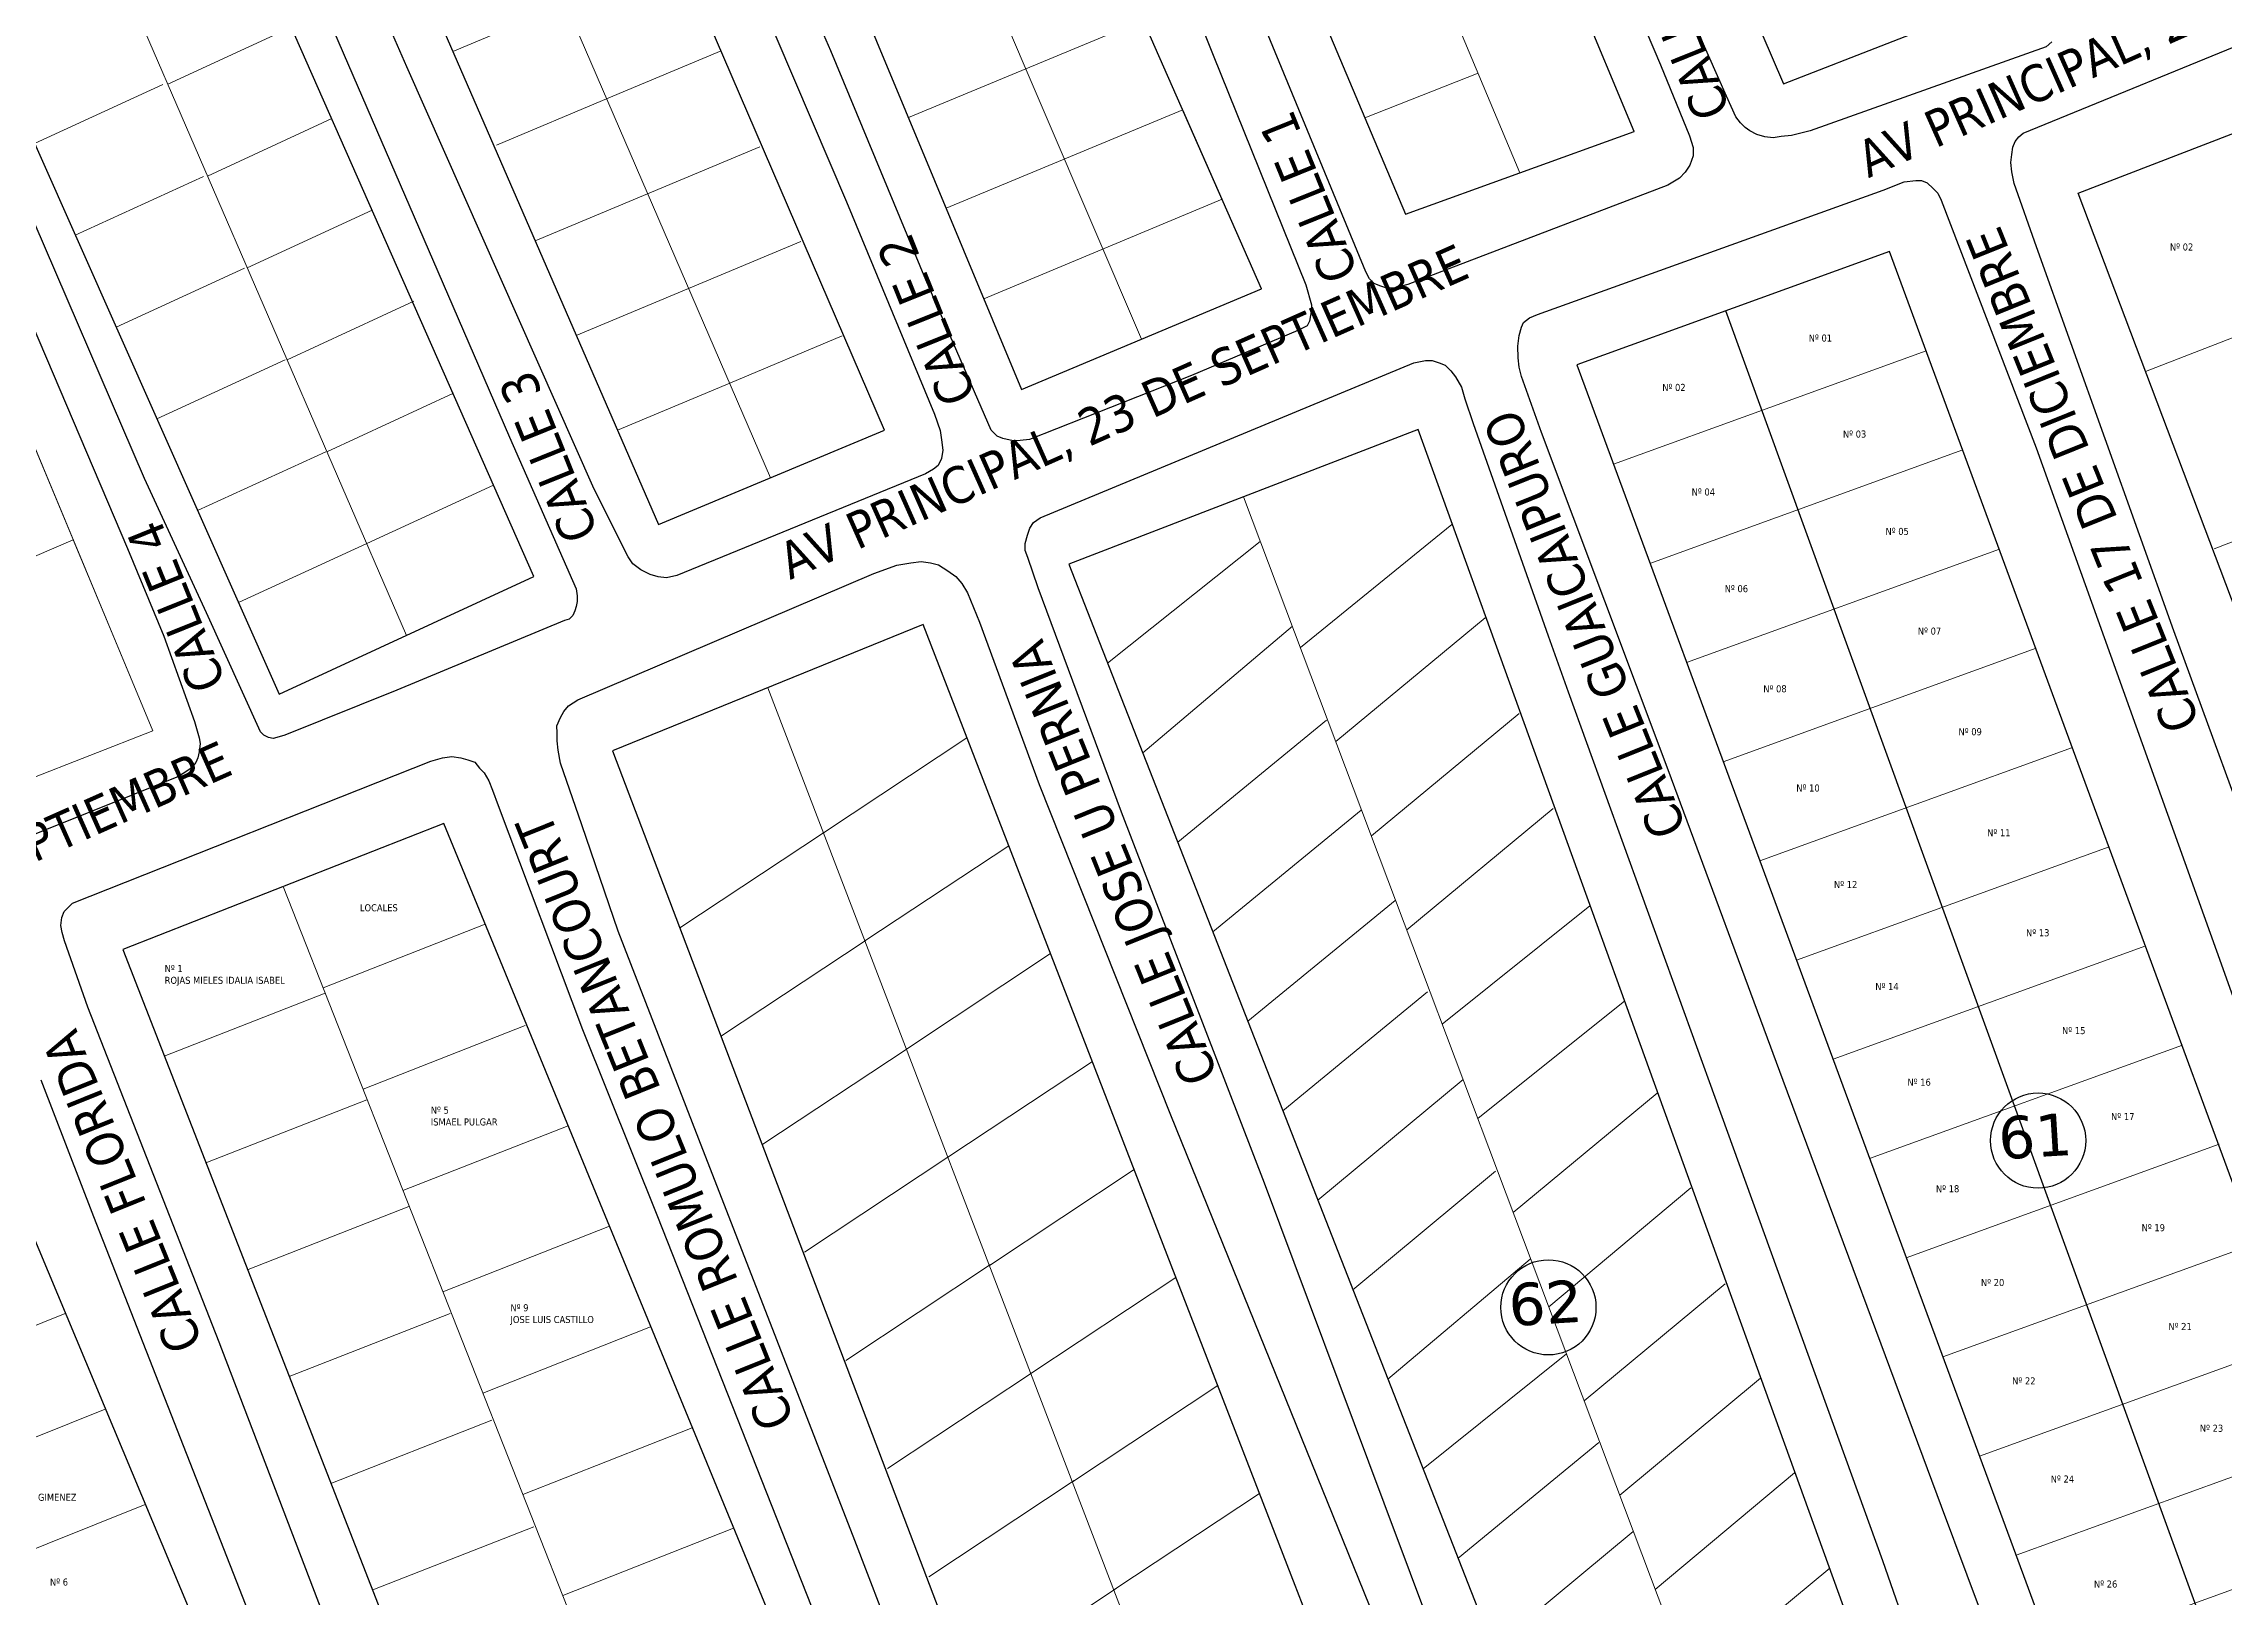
# Model space of a CAD drawing. Header units: metres. Extents: x 2 to 659295185, y -28 to 1124222152.
# Drawn here: x 657919.8 to 658126.1, y 1122813.3 to 1122960.3 of the extents above; entities that cross this region are included whole.
import ezdxf

# ---------------------------------------------------------------- set-up
doc = ezdxf.new("R2010")
doc.units = ezdxf.units.M
doc.header["$MEASUREMENT"] = 0
for name, color, linetype in [('CALLES', 1, 'CONTINUOUS'), ('CERCA', 7, 'CONTINUOUS'), ('Cota', 3, 'CONTINUOUS'), ('MANZANA', 30, 'CONTINUOUS'), ('Numero de manzana', 6, 'CONTINUOUS'), ('Parcelas', 140, 'CONTINUOUS')]:
    doc.layers.add(name, color=color, linetype=linetype)
doc.styles.add('ROMAN', font='verdana.ttf')
doc.styles.get("Standard").update_dxf_attribs({"font": 'tahoma.ttf'})

msp = doc.modelspace()

# ---------------------------------------------------------------- linework, layer by layer
at = {"layer": 'CERCA', "lineweight": 0}
for p, q in [((657988.5757, 1122919.2401), (657905.3895, 1123111.4885)), ((657954.1285, 1122904.3221), (657876.7164, 1123083.0533)), ((657958.5043, 1122959.5435), (657969.1302, 1122963.9902)), ((657931.5458, 1122956.4617), (657943.2429, 1122961.8619)), ((657973.272, 1122955.1525), (657983.8979, 1122959.5992)), ((657918.9408, 1122950.8531), (657931.0821, 1122956.4221)), ((657962.646, 1122950.7058), (657973.272, 1122955.1525)), ((657935.3096, 1122947.7718), (657947.0653, 1122953.199)), ((657976.9135, 1122946.0973), (657987.5394, 1122950.544)), ((657922.7973, 1122942.1711), (657934.9386, 1122947.7401)), ((657966.2876, 1122941.6506), (657976.9135, 1122946.0973)), ((657939.0734, 1122939.0818), (657950.8876, 1122944.5361)), ((657980.8067, 1122937.1474), (657991.4326, 1122941.5941)), ((658118.612, 1122929.3012), (658147.3607, 1122940.4154)), ((657926.6539, 1122933.4891), (657938.7952, 1122939.0581)), ((657970.1808, 1122932.7007), (657980.8067, 1122937.1474)), ((657942.8372, 1122930.3919), (657954.8271, 1122935.9273)), ((657984.6998, 1122928.1975), (657995.3258, 1122932.6442)), ((658068.2869, 1122920.5216), (658097.8791, 1122931.2509)), ((657930.5104, 1122924.8071), (657942.6517, 1122930.3761)), ((657946.601, 1122921.702), (657958.5909, 1122927.2374)), ((657974.0739, 1122923.7508), (657984.6998, 1122928.1975)), ((658125.1025, 1122912.5126), (658153.1127, 1122923.3413)), ((657934.3669, 1122916.1251), (657946.5082, 1122921.6941)), ((658071.75, 1122911.1404), (658101.3421, 1122921.8697)), ((657950.3647, 1122913.012), (657962.3547, 1122918.5475)), ((658099.1097, 1122742.8394), (658033.3121, 1122917.4354)), ((658038.6803, 1122903.1907), (658053.0123, 1122914.8118)), ((657938.2234, 1122907.4431), (657950.3647, 1122913.012)), ((658020.4506, 1122901.6923), (658034.8887, 1122913.1966)), ((658075.213, 1122901.7591), (658104.8051, 1122912.4884)), ((658023.7651, 1122893.2281), (658037.9341, 1122905.2006)), ((658042.0375, 1122894.2823), (658056.1572, 1122905.9861)), ((658078.676, 1122892.3779), (658108.2681, 1122903.1072)), ((658060.2784, 1122711.7465), (657988.3106, 1122899.3737)), ((658027.0795, 1122884.7639), (658041.14, 1122896.3049)), ((658045.3947, 1122885.3739), (658059.3776, 1122896.9306)), ((657993.5694, 1122885.6634), (658007.1443, 1122894.6504)), ((658082.139, 1122882.9967), (658111.7311, 1122893.726)), ((658030.394, 1122876.2997), (658044.4241, 1122887.8052)), ((658048.7519, 1122876.4655), (658062.5998, 1122887.9589)), ((657979.9944, 1122876.6764), (657993.5694, 1122885.6634)), ((657997.4936, 1122875.4326), (658011.0981, 1122884.4391)), ((658085.602, 1122873.6154), (658115.1941, 1122884.3447)), ((657942.46, 1122880.5809), (658018.355, 1122688.1787)), ((658033.7085, 1122867.8355), (658047.6357, 1122879.2546)), ((658052.1091, 1122867.5571), (658066.055, 1122878.7462)), ((657946.2395, 1122870.9994), (657961.5773, 1122877.0167)), ((657983.9186, 1122866.4456), (657997.5231, 1122875.4521)), ((658001.4178, 1122865.2018), (658015.0518, 1122874.2278)), ((658089.065, 1122864.2342), (658118.6572, 1122874.9635)), ((657931.2236, 1122864.5298), (657946.4377, 1122870.4971)), ((658037.0229, 1122859.3713), (658050.7082, 1122870.6057)), ((658055.4663, 1122858.6487), (658069.3566, 1122869.7644)), ((657950.0191, 1122861.4179), (657965.3568, 1122867.4352)), ((657987.8428, 1122856.2148), (658001.4768, 1122865.2408)), ((658092.5281, 1122854.853), (658122.1202, 1122865.5823)), ((658005.342, 1122854.971), (658019.0055, 1122864.0165)), ((658040.3374, 1122850.9071), (658054.0832, 1122862.3282)), ((658058.8235, 1122849.7403), (658072.4348, 1122861.045)), ((657935.1617, 1122854.4305), (657950.3758, 1122860.3978)), ((657953.7986, 1122851.8364), (657969.4267, 1122857.9304)), ((657991.7671, 1122845.984), (658005.4305, 1122855.0295)), ((658095.9911, 1122845.4717), (658125.5832, 1122856.2011)), ((658009.2663, 1122844.7401), (658022.9592, 1122853.8052)), ((658043.6518, 1122842.443), (658057.1286, 1122853.6672)), ((658062.1807, 1122840.8319), (658075.6252, 1122852.0828)), ((657939.1398, 1122844.3468), (657954.3539, 1122850.3141)), ((657957.5781, 1122842.2549), (657973.3332, 1122848.4478)), ((658099.4541, 1122836.0905), (658129.0462, 1122846.8198)), ((657995.6913, 1122835.7531), (658009.3843, 1122844.8182)), ((658046.9663, 1122833.9788), (658060.4262, 1122845.3257)), ((658013.1905, 1122834.5093), (658026.9129, 1122843.5939)), ((658065.5378, 1122831.9235), (658078.8475, 1122842.986)), ((657907.0322, 1122834.2692), (657921.8565, 1122840.1988)), ((657943.0379, 1122834.2319), (657958.252, 1122840.1992)), ((657961.3576, 1122832.6734), (657977.203, 1122838.9193)), ((658050.2808, 1122825.5146), (658063.8505, 1122836.37)), ((658102.9171, 1122826.7093), (658132.5092, 1122837.4386)), ((657999.6155, 1122825.5223), (658013.338, 1122834.6069)), ((658068.895, 1122823.0151), (658082.1954, 1122834.0772)), ((658017.1147, 1122824.2785), (658030.8667, 1122833.3826)), ((657910.6942, 1122825.1598), (657925.637, 1122831.1573)), ((657946.976, 1122824.1326), (657962.1901, 1122830.0999)), ((657965.1372, 1122823.0919), (657981.1598, 1122829.3782)), ((658053.5952, 1122817.0504), (658066.9133, 1122827.9887)), ((658106.3801, 1122817.328), (658135.9723, 1122828.0574)), ((658003.5397, 1122815.2915), (658017.2917, 1122824.3956)), ((658072.2522, 1122814.1067), (658085.4321, 1122825.1291)), ((657914.3234, 1122816.0812), (657929.4174, 1122822.1158)), ((658021.0389, 1122814.0476), (658034.8204, 1122823.1714)), ((657950.9541, 1122814.0489), (657966.1682, 1122820.0162)), ((657968.9167, 1122813.5104), (657985.076, 1122819.8925)), ((658056.9097, 1122808.5862), (658070.1462, 1122819.5907)), ((658109.8432, 1122807.9468), (658139.4353, 1122818.6761)), ((658075.6094, 1122805.1983), (658088.751, 1122816.1114)), ((658007.464, 1122805.0606), (658021.2454, 1122814.1844))]:
    msp.add_line(p, q, dxfattribs=at)
at = {"layer": 'MANZANA', "lineweight": -2}
for p, q in [((657954.1692, 1122958.1051), (657935.1296, 1123001.5963)), ((657954.1692, 1122958.1051), (657935.1296, 1123001.5963)), ((658057.0114, 1122995.2776), (658072.7362, 1122958.2951)), ((658057.0114, 1122995.2776), (658072.7362, 1122958.2951)), ((657994.2688, 1122959.6048), (657980.8693, 1122990.5185)), ((657994.2688, 1122959.6048), (657980.8693, 1122990.5185)), ((658078.9948, 1122955.3357), (658069.3637, 1122977.0813)), ((658078.9948, 1122955.3357), (658069.3637, 1122977.0813)), ((657983.7965, 1122973.272), (657995.753, 1122945.3477)), ((657983.7965, 1122973.272), (657995.753, 1122945.3477)), ((658024.8938, 1122973.0121), (658030.435, 1122959.2149)), ((658024.8938, 1122973.0121), (658030.435, 1122959.2149)), ((658107.0637, 1122951.8164), (658140.8551, 1122965.6836)), ((657946.8057, 1122962.4942), (657957.1047, 1122938.7591)), ((657946.8057, 1122962.4942), (657957.1047, 1122938.7591)), ((658044.8735, 1122938.7091), (658035.2424, 1122962.0043)), ((658044.8735, 1122938.7091), (658035.2424, 1122962.0043)), ((658109.2158, 1122960.0047), (658086.8943, 1122952.0564)), ((658109.2158, 1122960.0047), (658086.8943, 1122952.0564)), ((658109.76, 1122960.4546), (658109.2158, 1122960.0047)), ((658109.76, 1122960.4546), (658109.2158, 1122960.0047)), ((657971.8813, 1122918.1433), (657954.1692, 1122958.1051)), ((657971.8813, 1122918.1433), (657954.1692, 1122958.1051)), ((658003.2402, 1122937.9692), (657994.2688, 1122959.6048)), ((658003.2402, 1122937.9692), (657994.2688, 1122959.6048)), ((658030.435, 1122959.2149), (658039.1839, 1122937.4693)), ((658030.435, 1122959.2149), (658039.1839, 1122937.4693)), ((658072.7362, 1122958.2951), (658075.4986, 1122951.5665)), ((658072.7362, 1122958.2951), (658075.4986, 1122951.5665)), ((658079.8771, 1122953.3561), (658078.9948, 1122955.3357)), ((658079.8771, 1122953.3561), (658078.9948, 1122955.3357)), ((658075.4986, 1122951.5665), (658075.8366, 1122950.4567)), ((658075.4986, 1122951.5665), (658075.8366, 1122950.4567)), ((658080.3141, 1122952.8062), (658079.8771, 1122953.3561)), ((658080.3141, 1122952.8062), (658079.8771, 1122953.3561)), ((658080.7594, 1122952.3663), (658080.3141, 1122952.8062)), ((658080.7594, 1122952.3663), (658080.3141, 1122952.8062)), ((658081.1964, 1122952.0364), (658080.7594, 1122952.3663)), ((658081.1964, 1122952.0364), (658080.7594, 1122952.3663)), ((658081.8561, 1122951.7064), (658081.1964, 1122952.0364)), ((658081.8561, 1122951.7064), (658081.1964, 1122952.0364)), ((658082.623, 1122951.4865), (658081.8561, 1122951.7064)), ((658082.623, 1122951.4865), (658081.8561, 1122951.7064)), ((658085.1462, 1122951.6064), (658084.1567, 1122951.4965)), ((658085.1462, 1122951.6064), (658084.1567, 1122951.4965)), ((658086.8943, 1122952.0564), (658085.1462, 1122951.6064)), ((658086.8943, 1122952.0564), (658085.1462, 1122951.6064)), ((658106.6266, 1122951.4765), (658107.0637, 1122951.8164)), ((658075.8366, 1122949.6868), (658075.5151, 1122948.797)), ((658075.8366, 1122949.6868), (658075.5151, 1122948.797)), ((658075.8366, 1122950.4567), (658075.8366, 1122949.6868)), ((658075.8366, 1122950.4567), (658075.8366, 1122949.6868)), ((658083.3898, 1122951.3765), (658082.623, 1122951.4865)), ((658083.3898, 1122951.3765), (658082.623, 1122951.4865)), ((658084.1567, 1122951.4965), (658083.3898, 1122951.3765)), ((658084.1567, 1122951.4965), (658083.3898, 1122951.3765)), ((658105.868, 1122949.047), (658105.9752, 1122949.8168)), ((658105.9752, 1122949.8168), (658106.0824, 1122950.4867)), ((658106.0824, 1122950.4867), (658106.2968, 1122951.0366)), ((658106.2968, 1122951.0366), (658106.6266, 1122951.4765)), ((658074.5338, 1122947.5773), (658073.4371, 1122946.9074)), ((658074.5338, 1122947.5773), (658073.4371, 1122946.9074)), ((658075.078, 1122948.1372), (658074.5338, 1122947.5773)), ((658075.078, 1122948.1372), (658074.5338, 1122947.5773)), ((658075.5151, 1122948.797), (658075.078, 1122948.1372)), ((658075.5151, 1122948.797), (658075.078, 1122948.1372)), ((658105.9834, 1122948.1572), (658105.868, 1122949.047)), ((658106.2061, 1122947.0574), (658105.9834, 1122948.1572)), ((657929.3575, 1122919.1731), (657917.8463, 1122945.8876)), ((657929.3575, 1122919.1731), (657917.8463, 1122945.8876)), ((657995.753, 1122945.3477), (658004.0648, 1122925.2518)), ((657995.753, 1122945.3477), (658004.0648, 1122925.2518)), ((658073.4371, 1122946.9074), (658048.8315, 1122937.5093)), ((658073.4371, 1122946.9074), (658048.8315, 1122937.5093)), ((658061.1096, 1122934.6899), (658093.8208, 1122946.4475)), ((658093.8208, 1122946.4475), (658095.7916, 1122947.2273)), ((658095.7916, 1122947.2273), (658096.8883, 1122947.3473)), ((658096.8883, 1122947.3473), (658097.4325, 1122947.3473)), ((658097.4325, 1122947.3473), (658097.985, 1122947.1274)), ((658097.985, 1122947.1274), (658098.5375, 1122946.5775)), ((658098.5375, 1122946.5775), (658098.9745, 1122946.1376)), ((658098.9745, 1122946.1376), (658099.3043, 1122945.4777)), ((658099.3043, 1122945.4777), (658108.284, 1122922.0725)), ((658108.3088, 1122941.0886), (658106.2061, 1122947.0574)), ((658121.296, 1122904.766), (658108.3088, 1122941.0886)), ((657957.1047, 1122938.7591), (657963.8581, 1122923.0823)), ((657957.1047, 1122938.7591), (657963.8581, 1122923.0823)), ((658009.4411, 1122923.7321), (658003.2402, 1122937.9692)), ((658009.4411, 1122923.7321), (658003.2402, 1122937.9692)), ((658039.1839, 1122937.4693), (658039.7446, 1122935.5897)), ((658039.1839, 1122937.4693), (658039.7446, 1122935.5897)), ((658045.2116, 1122938.0492), (658044.8735, 1122938.7091)), ((658045.2116, 1122938.0492), (658044.8735, 1122938.7091)), ((658045.6486, 1122937.6093), (658045.2116, 1122938.0492)), ((658045.6486, 1122937.6093), (658045.2116, 1122938.0492)), ((658046.2011, 1122937.3893), (658045.6486, 1122937.6093)), ((658046.2011, 1122937.3893), (658045.6486, 1122937.6093)), ((658046.8607, 1122937.1694), (658046.2011, 1122937.3893)), ((658046.8607, 1122937.1694), (658046.2011, 1122937.3893)), ((658047.5122, 1122937.1694), (658046.8607, 1122937.1694)), ((658047.5122, 1122937.1694), (658046.8607, 1122937.1694)), ((658048.8315, 1122937.5093), (658047.5122, 1122937.1694)), ((658048.8315, 1122937.5093), (658047.5122, 1122937.1694)), ((657917.4505, 1122936.7095), (657927.7413, 1122912.5344)), ((657917.4505, 1122936.7095), (657927.7413, 1122912.5344)), ((658039.7446, 1122935.1498), (658039.6374, 1122934.5899)), ((658039.7446, 1122935.1498), (658039.6374, 1122934.5899)), ((658039.7446, 1122935.5897), (658039.7446, 1122935.1498)), ((658039.7446, 1122935.5897), (658039.7446, 1122935.1498)), ((658038.4335, 1122933.1502), (658028.3736, 1122928.9011)), ((658038.4335, 1122933.1502), (658028.3736, 1122928.9011)), ((658039.3158, 1122933.6001), (658038.4335, 1122933.1502)), ((658039.3158, 1122933.6001), (658038.4335, 1122933.1502)), ((658039.5302, 1122934.04), (658039.3158, 1122933.6001)), ((658039.5302, 1122934.04), (658039.3158, 1122933.6001)), ((658039.6374, 1122934.5899), (658039.5302, 1122934.04)), ((658039.6374, 1122934.5899), (658039.5302, 1122934.04)), ((658059.3697, 1122932.6903), (658059.5841, 1122933.4701)), ((658059.5841, 1122933.4701), (658059.7985, 1122933.9101)), ((658059.7985, 1122933.9101), (658060.3509, 1122934.35)), ((658060.3509, 1122934.35), (658061.1096, 1122934.6899)), ((658059.2625, 1122931.6905), (658059.3697, 1122932.6903)), ((658059.2707, 1122930.5907), (658059.2625, 1122931.6905)), ((658028.3736, 1122928.9011), (658013.061, 1122922.8623)), ((658028.3736, 1122928.9011), (658013.061, 1122922.8623)), ((658014.0835, 1122915.4538), (658049.4087, 1122930.1008)), ((658049.4087, 1122930.1008), (658050.5054, 1122930.3308)), ((658050.5054, 1122930.3308), (658051.1568, 1122930.3308)), ((658051.1568, 1122930.3308), (658051.8165, 1122930.1108)), ((658051.8165, 1122930.1108), (658052.369, 1122929.8909)), ((658052.369, 1122929.8909), (658052.9214, 1122929.341)), ((658052.9214, 1122929.341), (658053.3585, 1122928.7911)), ((658059.3779, 1122929.7009), (658059.2707, 1122930.5907)), ((658059.6088, 1122928.8211), (658059.3779, 1122929.7009)), ((658053.3585, 1122928.7911), (658053.9109, 1122927.8013)), ((658053.9109, 1122927.8013), (658054.249, 1122926.6915)), ((658061.4889, 1122923.5222), (658059.6088, 1122928.8211)), ((658004.0648, 1122925.2518), (658004.6173, 1122923.7121)), ((658004.0648, 1122925.2518), (658004.6173, 1122923.7121)), ((658054.249, 1122926.6915), (658055.0241, 1122924.372)), ((657963.8581, 1122923.0823), (657970.1661, 1122908.7352)), ((657963.8581, 1122923.0823), (657970.1661, 1122908.7352)), ((658004.6173, 1122923.7121), (658004.7327, 1122922.8223)), ((658004.6173, 1122923.7121), (658004.7327, 1122922.8223)), ((658004.7327, 1122922.8223), (658004.8482, 1122921.8325)), ((658004.7327, 1122922.8223), (658004.8482, 1122921.8325)), ((658009.9936, 1122923.1822), (658009.4411, 1122923.7321)), ((658009.9936, 1122923.1822), (658009.4411, 1122923.7321)), ((658010.5378, 1122922.9623), (658009.9936, 1122923.1822)), ((658010.5378, 1122922.9623), (658009.9936, 1122923.1822)), ((658011.5273, 1122922.7423), (658010.5378, 1122922.9623)), ((658011.5273, 1122922.7423), (658010.5378, 1122922.9623)), ((658012.187, 1122922.7523), (658011.5273, 1122922.7423)), ((658012.187, 1122922.7523), (658011.5273, 1122922.7423)), ((658013.061, 1122922.8623), (658012.187, 1122922.7523)), ((658013.061, 1122922.8623), (658012.187, 1122922.7523)), ((658055.0241, 1122924.372), (658062.1238, 1122904.2761)), ((658073.4701, 1122891.6087), (658061.4889, 1122923.5222)), ((658004.741, 1122921.0527), (658004.4111, 1122920.3928)), ((658004.741, 1122921.0527), (658004.4111, 1122920.3928)), ((658004.8482, 1122921.8325), (658004.741, 1122921.0527)), ((658004.8482, 1122921.8325), (658004.741, 1122921.0527)), ((658108.284, 1122922.0725), (658125.9301, 1122872.8225)), ((657935.2203, 1122906.4756), (657929.3575, 1122919.1731)), ((657935.2203, 1122906.4756), (657929.3575, 1122919.1731)), ((658003.2155, 1122919.613), (657979.6983, 1122909.9949)), ((658003.2155, 1122919.613), (657979.6983, 1122909.9949)), ((658003.9741, 1122920.0529), (658003.2155, 1122919.613)), ((658003.9741, 1122920.0529), (658003.2155, 1122919.613)), ((658004.4111, 1122920.3928), (658003.9741, 1122920.0529)), ((658004.4111, 1122920.3928), (658003.9741, 1122920.0529)), ((657975.0889, 1122911.7446), (657971.8813, 1122918.1433)), ((657975.0889, 1122911.7446), (657971.8813, 1122918.1433)), ((658012.8796, 1122913.7941), (658013.094, 1122914.454)), ((658013.094, 1122914.454), (658013.4238, 1122915.0139)), ((658013.4238, 1122915.0139), (658014.0835, 1122915.4538)), ((657927.7413, 1122912.5344), (657931.1798, 1122904.2461)), ((657927.7413, 1122912.5344), (657931.1798, 1122904.2461)), ((658012.6652, 1122913.0143), (658012.8796, 1122913.7941)), ((658012.6652, 1122912.3544), (658012.6652, 1122913.0143)), ((658012.8879, 1122911.6946), (658012.6652, 1122912.3544)), ((657975.5259, 1122911.0847), (657975.0889, 1122911.7446)), ((657975.5259, 1122911.0847), (657975.0889, 1122911.7446)), ((657976.3011, 1122910.5348), (657975.5259, 1122911.0847)), ((657976.3011, 1122910.5348), (657975.5259, 1122911.0847)), ((657977.1751, 1122910.0949), (657976.3011, 1122910.5348)), ((657977.1751, 1122910.0949), (657976.3011, 1122910.5348)), ((657998.3257, 1122910.1849), (658000.5109, 1122910.9747)), ((658000.5109, 1122910.9747), (658001.8219, 1122911.2047)), ((658001.8219, 1122911.2047), (658002.8114, 1122911.3146)), ((658002.8114, 1122911.3146), (658003.6855, 1122911.2047)), ((658003.6855, 1122911.2047), (658004.4606, 1122910.9947)), ((658004.4606, 1122910.9947), (658005.3347, 1122910.4448)), ((658005.3347, 1122910.4448), (658006.1015, 1122909.8949)), ((658013.8939, 1122908.8252), (658012.8879, 1122911.6946)), ((657970.1661, 1122908.7352), (657970.2816, 1122908.0753)), ((657970.1661, 1122908.7352), (657970.2816, 1122908.0753)), ((657970.3228, 1122898.2273), (657998.3257, 1122910.1849)), ((657977.942, 1122909.8749), (657977.1751, 1122910.0949)), ((657977.942, 1122909.8749), (657977.1751, 1122910.0949)), ((657978.7088, 1122909.775), (657977.942, 1122909.8749)), ((657978.7088, 1122909.775), (657977.942, 1122909.8749)), ((657979.6983, 1122909.9949), (657978.7088, 1122909.775)), ((657979.6983, 1122909.9949), (657978.7088, 1122909.775)), ((658006.1015, 1122909.8949), (658006.654, 1122909.2351)), ((658006.654, 1122909.2351), (658007.2065, 1122908.3453)), ((658007.2065, 1122908.3453), (658008.3197, 1122905.5858)), ((658021.7604, 1122887.6195), (658013.8939, 1122908.8252)), ((657940.3162, 1122895.2179), (657935.2203, 1122906.4756)), ((657940.3162, 1122895.2179), (657935.2203, 1122906.4756)), ((657969.8528, 1122906.1957), (657969.523, 1122905.8558)), ((657970.0672, 1122906.6356), (657969.8528, 1122906.1957)), ((657970.0672, 1122906.6356), (657969.8528, 1122906.1957)), ((657970.1744, 1122907.0755), (657970.0672, 1122906.6356)), ((657970.1744, 1122907.0755), (657970.0672, 1122906.6356)), ((657970.2816, 1122907.5254), (657970.1744, 1122907.0755)), ((657970.2816, 1122907.5254), (657970.1744, 1122907.0755)), ((657970.2816, 1122908.0753), (657970.2816, 1122907.5254)), ((657970.2816, 1122908.0753), (657970.2816, 1122907.5254)), ((657931.1798, 1122904.2461), (657934.0658, 1122896.1877)), ((657931.1798, 1122904.2461), (657934.0658, 1122896.1877)), ((657969.0859, 1122905.7458), (657953.2292, 1122899.1471)), ((657969.523, 1122905.8558), (657969.0859, 1122905.7458)), ((658008.3197, 1122905.5858), (658013.9763, 1122890.2389)), ((658062.1238, 1122904.2761), (658064.0121, 1122898.9772)), ((658133.2772, 1122871.9727), (658121.296, 1122904.766)), ((657953.2292, 1122899.1471), (657942.6168, 1122894.898)), ((657969.4488, 1122897.6774), (657970.3228, 1122898.2273)), ((658064.0121, 1122898.9772), (658077.8816, 1122860.665)), ((657934.0658, 1122896.1877), (657934.5111, 1122894.638)), ((657934.0658, 1122896.1877), (657934.5111, 1122894.638)), ((657968.3603, 1122895.7878), (657968.6901, 1122896.5677)), ((657968.6901, 1122896.5677), (657969.0117, 1122897.1175)), ((657969.0117, 1122897.1175), (657969.4488, 1122897.6774)), ((657934.5111, 1122894.638), (657934.6183, 1122894.0882)), ((657934.5111, 1122894.638), (657934.6183, 1122894.0882)), ((657934.6183, 1122894.0882), (657934.5111, 1122893.3183)), ((657934.6183, 1122894.0882), (657934.5111, 1122893.3183)), ((657940.646, 1122894.888), (657940.3162, 1122895.2179)), ((657940.646, 1122894.888), (657940.3162, 1122895.2179)), ((657941.0831, 1122894.668), (657940.646, 1122894.888)), ((657941.0831, 1122894.668), (657940.646, 1122894.888)), ((657941.5201, 1122894.5681), (657941.0831, 1122894.668)), ((657941.5201, 1122894.5681), (657941.0831, 1122894.668)), ((657941.8499, 1122894.678), (657941.5201, 1122894.5681)), ((657941.8499, 1122894.678), (657941.5201, 1122894.5681)), ((657942.6168, 1122894.898), (657941.8499, 1122894.678)), ((657942.6168, 1122894.898), (657941.8499, 1122894.678)), ((657968.3686, 1122895.1279), (657968.3603, 1122895.7878)), ((657968.3686, 1122894.3481), (657968.3686, 1122895.1279)), ((657968.484, 1122893.4683), (657968.3686, 1122894.3481)), ((657922.5217, 1122878.9912), (657956.4368, 1122892.4185)), ((657933.7525, 1122891.7686), (657933.4309, 1122891.5387)), ((657933.7525, 1122891.7686), (657933.4309, 1122891.5387)), ((657934.1895, 1122892.3185), (657933.7525, 1122891.7686)), ((657934.1895, 1122892.3185), (657933.7525, 1122891.7686)), ((657934.4039, 1122892.7584), (657934.1895, 1122892.3185)), ((657934.4039, 1122892.7584), (657934.1895, 1122892.3185)), ((657934.5111, 1122893.3183), (657934.4039, 1122892.7584)), ((657934.5111, 1122893.3183), (657934.4039, 1122892.7584)), ((657956.4368, 1122892.4185), (657957.5253, 1122892.7584)), ((657957.5253, 1122892.7584), (657958.4076, 1122892.8684)), ((657958.4076, 1122892.8684), (657959.2816, 1122892.7584)), ((657959.2816, 1122892.7584), (657959.9413, 1122892.5485)), ((657959.9413, 1122892.5485), (657960.601, 1122892.3285)), ((657960.601, 1122892.3285), (657961.038, 1122891.7786)), ((657961.038, 1122891.7786), (657961.4833, 1122891.3387)), ((657968.7066, 1122892.2485), (657968.484, 1122893.4683)), ((657970.7021, 1122886.3997), (657968.7066, 1122892.2485)), ((657932.5486, 1122890.9888), (657901.5937, 1122878.5713)), ((657932.5486, 1122890.9888), (657901.5937, 1122878.5713)), ((657933.4309, 1122891.5387), (657932.5486, 1122890.9888)), ((657933.4309, 1122891.5387), (657932.5486, 1122890.9888)), ((657961.4833, 1122891.3387), (657961.9203, 1122890.5589)), ((657961.9203, 1122890.5589), (657962.2501, 1122889.6791)), ((657962.2501, 1122889.6791), (657962.8109, 1122888.2393)), ((658013.9763, 1122890.2389), (658026.3863, 1122858.9953)), ((658084.3381, 1122862.2346), (658073.4701, 1122891.6087)), ((657962.8109, 1122888.2393), (657970.7928, 1122867.0437)), ((658035.2918, 1122852.5066), (658021.7604, 1122887.6195)), ((657974.1489, 1122876.3518), (657970.7021, 1122886.3997)), ((657921.4415, 1122876.8917), (657921.5404, 1122877.6615)), ((657921.5404, 1122877.6615), (657921.763, 1122878.2214)), ((657921.763, 1122878.2214), (657922.0846, 1122878.5513)), ((657922.0846, 1122878.5513), (657922.5217, 1122878.9912)), ((657921.5487, 1122876.2218), (657921.4415, 1122876.8917)), ((657921.7713, 1122875.4519), (657921.5487, 1122876.2218)), ((657923.9894, 1122869.1632), (657921.7713, 1122875.4519)), ((657981.7928, 1122856.6958), (657974.1489, 1122876.3518)), ((658125.9301, 1122872.8225), (658139.2472, 1122835.3901)), ((657936.4077, 1122837.4697), (657923.9894, 1122869.1632)), ((657970.7928, 1122867.0437), (657977.8843, 1122849.3773)), ((657919.5284, 1122862.2846), (657924.5172, 1122849.3673)), ((658099.3126, 1122821.9328), (658084.3381, 1122862.2346)), ((658026.3863, 1122858.9953), (658047.7678, 1122806.226)), ((658077.8816, 1122860.665), (658093.7466, 1122816.8239)), ((657996.5364, 1122818.7135), (657981.7928, 1122856.6958)), ((658046.5969, 1122822.2528), (658035.2918, 1122852.5066)), ((657924.5172, 1122849.3673), (657946.7974, 1122792.4988)), ((657977.8843, 1122849.3773), (658000.717, 1122791.529)), ((657949.601, 1122803.0267), (657936.4077, 1122837.4697)), ((658059.4604, 1122788.0297), (658046.5969, 1122822.2528)), ((658112.6131, 1122786.6), (658099.3126, 1122821.9328)), ((658013.3909, 1122774.8824), (657996.5364, 1122818.7135)), ((658093.7466, 1122816.8239), (658103.955, 1122787.6698))]:
    msp.add_line(p, q, dxfattribs=at)
at = {"layer": 'Numero de manzana', "lineweight": -2}
for centre in [(658108.4662, 1122856.5516), (658062.1437, 1122840.7744)]:
    msp.add_circle(centre, 4.5001, dxfattribs=at)
at = {"layer": 'Parcelas', "lineweight": 0}
for p, q in [((657973.0356, 1123185.0554), (658070.2494, 1122951.9728)), ((657964.6833, 1123173.9274), (658059.4437, 1122948.0767)), ((658048.6381, 1122944.1807), (657956.3311, 1123162.7994)), ((657930.1423, 1122895.2903), (657858.5245, 1123067.0996)), ((658039.2197, 1123061.3771), (658084.377, 1122956.4802)), ((657997.7095, 1123021.7863), (658035.0127, 1122937.1139)), ((658023.6595, 1122932.3559), (657987.1714, 1123017.5333)), ((658012.3064, 1122927.5978), (657976.6333, 1123013.2803)), ((658001.6045, 1122953.3026), (658023.8217, 1122962.5156)), ((658084.377, 1122956.4802), (658094.7505, 1122960.5414)), ((658044.792, 1122953.2898), (658055.4954, 1122957.4872)), ((658027.552, 1122954.0484), (658005.1718, 1122944.7343)), ((658031.2824, 1122945.5811), (658027.552, 1122954.0484)), ((658005.1718, 1122944.7343), (658001.6045, 1122953.3026)), ((658048.6381, 1122944.1807), (658059.4437, 1122948.0767)), ((658008.7391, 1122936.1661), (658031.2824, 1122945.5811)), ((658012.3064, 1122927.5978), (658023.6595, 1122932.3559)), ((657922.6036, 1122913.3755), (657888.12, 1122898.427)), ((657926.3729, 1122904.3329), (657922.6036, 1122913.3755))]:
    msp.add_line(p, q, dxfattribs=at)
at = {"layer": 'Parcelas', "lineweight": -3}
for p, q in [((657966.1776, 1122909.8834), (657923.449, 1123006.7224)), ((657898.2564, 1122997.419), (657942.08, 1122898.7611)), ((658137.9624, 1122772.5297), (658078.9256, 1122935.0157)), ((657942.08, 1122898.7611), (657966.1776, 1122909.8834))]:
    msp.add_line(p, q, dxfattribs=at)
for points in [[(658048.6381, 1122944.1807), (658070.2494, 1122951.9728), (657973.0356, 1123185.0554), (657956.3311, 1123162.7994), (658048.6381, 1122944.1807)], [(658048.6381, 1122944.1807), (658070.2494, 1122951.9728), (657973.0356, 1123185.0554), (657956.3311, 1123162.7994), (658048.6381, 1122944.1807)], [(657914.9362, 1123119.4379), (657895.8606, 1123103.5538), (657977.9671, 1122914.8009), (657999.3561, 1122923.7512), (657914.9362, 1123119.4379)], [(657914.9362, 1123119.4379), (657895.8606, 1123103.5538), (657977.9671, 1122914.8009), (657999.3561, 1122923.7512), (657914.9362, 1123119.4379)], [(658058.287, 1123068.3793), (658039.2197, 1123061.3771), (658084.377, 1122956.4802), (658105.1239, 1122964.6026), (658058.287, 1123068.3793)], [(658058.287, 1123068.3793), (658039.2197, 1123061.3771), (658084.377, 1122956.4802), (658105.1239, 1122964.6026), (658058.287, 1123068.3793)], [(657997.7095, 1123021.7863), (657976.6333, 1123013.2803), (658012.3064, 1122927.5978), (658035.0127, 1122937.1139), (657997.7095, 1123021.7863)], [(657997.7095, 1123021.7863), (657976.6333, 1123013.2803), (658012.3064, 1122927.5978), (658035.0127, 1122937.1139), (657997.7095, 1123021.7863)], [(658112.2453, 1122946.1376), (658141.2003, 1122957.327), (658190.6881, 1122816.1392), (658169.1048, 1122795.7766), (658112.2453, 1122946.1376)], [(658094.4211, 1122940.634), (658064.8239, 1122929.9028), (658126.4799, 1122762.8782), (658152.0183, 1122784.3443), (658094.4211, 1122940.634)], [(658049.8236, 1122923.8119), (658016.7851, 1122911.053), (658086.7398, 1122732.4085), (658111.4714, 1122753.2634), (658049.8236, 1122923.8119)], [(658003.0033, 1122905.3456), (657973.6119, 1122893.3993), (658046.1847, 1122702.425), (658074.3576, 1122721.0584), (658003.0033, 1122905.3456)], [(657957.6566, 1122886.5413), (657927.2855, 1122874.6292), (657999.035, 1122690.6267), (658002.394, 1122687.2775), (658006.6751, 1122686.7193), (658015.0644, 1122686.5332), (658033.8765, 1122695.4683), (658034.6257, 1122699.5618), (657957.6566, 1122886.5413)], [(657910.5151, 1122867.3232), (657881.6342, 1122855.7793), (657955.6148, 1122663.6355), (657959.3443, 1122662.5153), (657963.2549, 1122663.8215), (657986.7269, 1122678.8969), (657987.6654, 1122682.8081), (657910.5151, 1122867.3232)]]:
    msp.add_lwpolyline(points, dxfattribs=at)
at = {"layer": 'Parcelas', "lineweight": 0}
msp.add_lwpolyline([(657835.0608, 1123044.0941), (657894.3622, 1122881.2897), (657930.1423, 1122895.2903), (657858.5245, 1123067.0996), (657835.0608, 1123044.0941)], dxfattribs=at)

# ---------------------------------------------------------------- texts
at = {"layer": 'CALLES', "color": 0}
for s, rotation, p in [('CALLE SEBORUCO', 111.955417, (658079.3915, 1122953.9843)), ('CALLE SEBORUCO', 111.955417, (658079.3915, 1122953.9843)), ('AV PRINCIPAL, 23 DE SEPTIEMBRE', 23.9992, (658092.4042, 1122947.5516)), ('CALLE 1', 111.955417, (658044.1758, 1122938.5819)), ('CALLE 1', 111.955417, (658044.1758, 1122938.5819)), ('AV PRINCIPAL, 23 DE SEPTIEMBRE', 23.9992, (657990.4042, 1122909.5516)), ('CALLE 2', 111.955417, (658008.0461, 1122926.9747)), ('CALLE 2', 111.955417, (658008.0461, 1122926.9747)), ('CALLE 17 DE DICIEMBRE', 111.955417, (658123.806, 1122896.0514)), ('CALLE 3', 111.955417, (657972.3047, 1122914.0227)), ('CALLE 3', 111.955417, (657972.3047, 1122914.0227)), ('CALLE GUAICAIPURO', 111.955417, (658075.2302, 1122886.0329)), ('CALLE 4', 111.955417, (657937.089, 1122899.8454)), ('CALLE 4', 111.955417, (657937.089, 1122899.8454)), ('CALLE JOSE U PERNIA', 111.955417, (658030.9309, 1122862.6939)), ('AV PRINCIPAL, 23 DE SEPTIEMBRE', 23.9992, (657873.4042, 1122862.5516)), ('CALLE ROMULO BETANCOURT', 111.955417, (657990.863, 1122830.055)), ('CALLE FLORIDA', 111.955417, (657934.8951, 1122837.3668))]:
    msp.add_text(s, height=3.5001, rotation=rotation, dxfattribs=at).set_placement(p)
at = {"layer": 'Cota', "lineweight": 0, "attachment_point": 1}
for s, heights, insert, char_height in [('Nº 02', [0], (658120.93, 1122941.3964), 0.66716), ('Nº 01', [0], (658086.7646, 1122932.784), 0.66716), ('Nº 02', [0], (658072.9118, 1122928.1144), 0.66716), ('Nº 03', [0], (658089.9987, 1122923.7046), 0.66716), ('Nº 04', [0], (658075.6911, 1122918.225), 0.66716), ('Nº 05', [0], (658094.0259, 1122914.4982), 0.66716), ('Nº 06', [0], (658078.8177, 1122909.0808), 0.66716), ('Nº 07', [0], (658097.0853, 1122905.0695), 0.66716), ('Nº 08', [0], (658082.4665, 1122899.6115), 0.66716), ('Nº 09', [0], (658100.9311, 1122895.5534), 0.66716), ('Nº 10', [0], (658085.5929, 1122890.2286), 0.66716), ('Nº 11', [0], (658103.6468, 1122885.9976), 0.66716), ('Nº 12', [0], (658089.1546, 1122881.0968), 0.66716), ('LOCALES', [0], (657949.7224, 1122878.9018), 0.66716), ('Nº 13', [0], (658107.3229, 1122876.5392), 0.66716), ('Nº 1\\PROJAS MIELES IDALIA ISABEL', [0], (657931.2553, 1122873.1539), 0.667156), ('Nº 14', [0], (658093.0632, 1122871.4527), 0.66716), ('Nº 15', [0.6833], (658110.732, 1122867.2851), 0.66716), ('Nº 16', [0], (658096.1028, 1122862.4041), 0.66716), ('Nº 5\\PISMAEL PULGAR', [0], (657956.4269, 1122859.7581), 0.667156), ('Nº 17', [0], (658115.3651, 1122859.1533), 0.66716), ('Nº 18', [0], (658098.7962, 1122852.3274), 0.66716), ('Nº 19', [0], (658118.2524, 1122848.6445), 0.66716), ('Nº 20', [0], (658103.0544, 1122843.4591), 0.66716), ('Nº 9\\PJOSE LUIS CASTILLO', [1.8203], (657963.9594, 1122841.0734), 0.667156), ('Nº 21', [0], (658120.7873, 1122839.3031), 0.66716), ('Nº 22', [0], (658106.0101, 1122834.1541), 0.66716), ('Nº 23', [0], (658123.7614, 1122829.675), 0.66716), ('Nº 5\\PISABEL GIMENEZ', [0], (657916.2794, 1122824.2634), 0.667156), ('Nº 24', [0], (658109.658, 1122824.872), 0.66716), ('Nº 6', [0], (657920.4027, 1122815.1324), 0.66716), ('Nº 26', [0], (658113.7442, 1122814.9426), 0.66716)]:
    msp.add_mtext_dynamic_manual_height_columns(s, width=17.52809, gutter_width=9.6186, heights=heights, dxfattribs=dict(at, insert=insert, char_height=char_height))
at = {"layer": 'Numero de manzana', "lineweight": -2, "style": 'ROMAN'}
for s, p in [('61', (658104.8185, 1122854.775)), ('62', (658058.4961, 1122838.9978))]:
    msp.add_text(s, height=4, rotation=3.491535, dxfattribs=at).set_placement(p)

doc.saveas('drawing.dxf')
